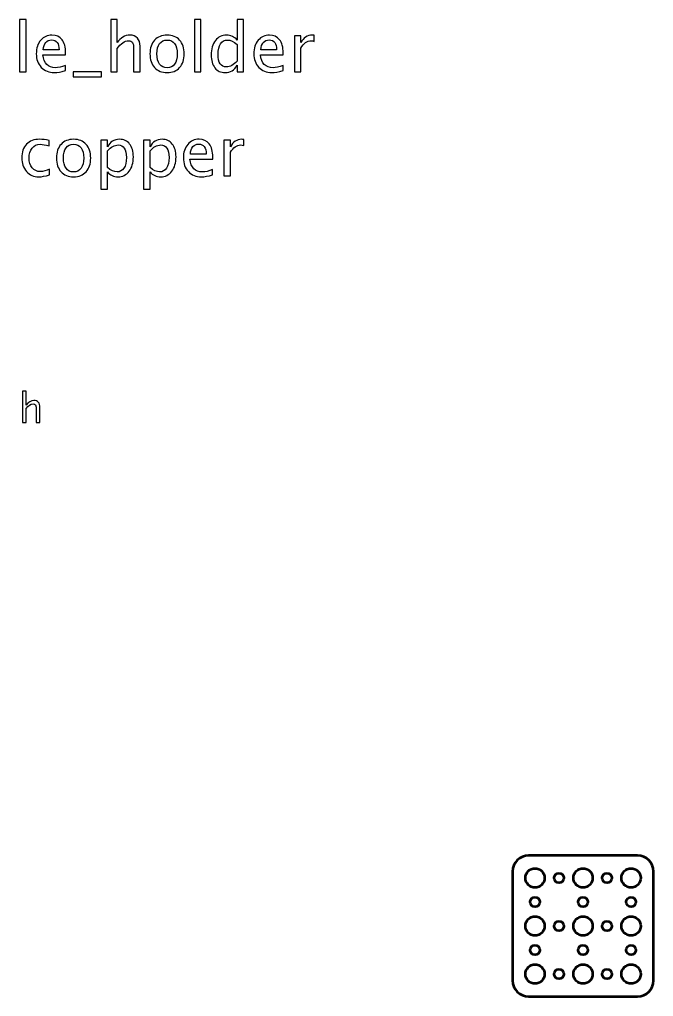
# Model space of a CAD drawing. Header units: centimetres. Extents: x -44 to 32.2, y -22.5 to 43.3.
# Drawn here: x 12.4 to 32.2, y 12.8 to 43.3 of the extents above; entities that cross this region are included whole.
import ezdxf

# ---------------------------------------------------------------- set-up
doc = ezdxf.new("R2010")
doc.units = ezdxf.units.CM
doc.header["$MEASUREMENT"] = 0
doc.layers.add('Layer 1', color=7, linetype='Continuous')

msp = doc.modelspace()

# ---------------------------------------------------------------- linework, layer by layer
at = {"layer": 'Layer 1', "lineweight": 53}
for centre, major_axis in [((28.50001, 16.49999), (0, 0.30001)), ((30.00001, 16.49999), (0, 0.30001)), ((31.50001, 16.49999), (0, 0.30001)), ((29.25, 16.5), (0, 0.15)), ((30.75, 16.5), (0, 0.15)), ((28.5, 15.75), (0, 0.15)), ((30, 15.75), (0, 0.15)), ((31.5, 15.75), (0, 0.15)), ((28.50001, 14.99999), (0, 0.30001)), ((30.00001, 14.99999), (0, 0.30001)), ((31.50001, 14.99999), (0, 0.30001)), ((29.25, 15), (0, 0.15)), ((30.75, 15), (0, 0.15)), ((28.5, 14.25), (0, 0.15)), ((30, 14.25), (0, 0.15)), ((31.5, 14.25), (0, 0.15)), ((28.50001, 13.49999), (0, 0.30001)), ((30.00001, 13.49999), (0, 0.30001)), ((31.50001, 13.49999), (0, 0.30001)), ((29.25, 13.5), (0, 0.15)), ((30.75, 13.5), (0, 0.15))]:
    msp.add_ellipse(centre, major_axis=major_axis, ratio=1, dxfattribs=at)
at = {"layer": 'Layer 1'}
for points, knots in [([(12.39684, 41.67044), (12.39684, 41.67044), (12.39684, 43.30239), (12.39684, 43.30239), (12.39684, 43.30239), (12.39684, 43.30239), (12.60004, 43.30239), (12.60004, 43.30239), (12.60004, 43.30239), (12.60004, 43.30239), (12.60004, 41.67044), (12.60004, 41.67044), (12.60004, 41.67044), (12.60004, 41.67044), (12.39684, 41.67044), (12.39684, 41.67044)], [0, 0, 0, 0, 0.2, 0.2, 0.2, 0.2, 0.4, 0.4, 0.4, 0.4, 0.6, 0.6, 0.6, 0.6, 1, 1, 1, 1]), ([(15.24624, 41.67044), (15.24624, 41.67044), (15.24624, 43.30239), (15.24624, 43.30239), (15.24624, 43.30239), (15.24624, 43.30239), (15.44944, 43.30239), (15.44944, 43.30239), (15.44944, 43.30239), (15.44944, 43.30239), (15.44944, 42.58026), (15.44944, 42.58026), (15.44944, 42.58026), (15.55704, 42.73724), (15.68898, 42.81556), (15.84491, 42.81556), (15.84491, 42.81556), (15.94298, 42.81556), (16.02094, 42.78487), (16.07844, 42.72313), (16.07844, 42.72313), (16.13595, 42.66175), (16.16488, 42.57884), (16.16488, 42.47513), (16.16488, 42.47513), (16.16488, 42.47513), (16.16488, 41.67044), (16.16488, 41.67044), (16.16488, 41.67044), (16.16488, 41.67044), (15.96167, 41.67044), (15.96167, 41.67044), (15.96167, 41.67044), (15.96167, 41.67044), (15.96167, 42.40881), (15.96167, 42.40881), (15.96167, 42.40881), (15.96167, 42.49206), (15.94933, 42.55133), (15.92499, 42.58661), (15.92499, 42.58661), (15.90029, 42.62224), (15.85972, 42.63987), (15.80292, 42.63987), (15.80292, 42.63987), (15.67804, 42.63987), (15.56021, 42.55838), (15.44944, 42.3954), (15.44944, 42.3954), (15.44944, 42.3954), (15.44944, 41.67044), (15.44944, 41.67044), (15.44944, 41.67044), (15.44944, 41.67044), (15.24624, 41.67044), (15.24624, 41.67044)], [0, 0, 0, 0, 0.06666667, 0.06666667, 0.06666667, 0.06666667, 0.13333333, 0.13333333, 0.13333333, 0.13333333, 0.2, 0.2, 0.2, 0.2, 0.26666667, 0.26666667, 0.26666667, 0.26666667, 0.33333333, 0.33333333, 0.33333333, 0.33333333, 0.4, 0.4, 0.4, 0.4, 0.46666667, 0.46666667, 0.46666667, 0.46666667, 0.53333333, 0.53333333, 0.53333333, 0.53333333, 0.6, 0.6, 0.6, 0.6, 0.66666667, 0.66666667, 0.66666667, 0.66666667, 0.73333333, 0.73333333, 0.73333333, 0.73333333, 0.8, 0.8, 0.8, 0.8, 0.86666667, 0.86666667, 0.86666667, 0.86666667, 1, 1, 1, 1]), ([(17.86033, 41.67044), (17.86033, 41.67044), (17.86033, 43.30239), (17.86033, 43.30239), (17.86033, 43.30239), (17.86033, 43.30239), (18.06353, 43.30239), (18.06353, 43.30239), (18.06353, 43.30239), (18.06353, 43.30239), (18.06353, 41.67044), (18.06353, 41.67044), (18.06353, 41.67044), (18.06353, 41.67044), (17.86033, 41.67044), (17.86033, 41.67044)], [0, 0, 0, 0, 0.2, 0.2, 0.2, 0.2, 0.4, 0.4, 0.4, 0.4, 0.6, 0.6, 0.6, 0.6, 1, 1, 1, 1]), ([(19.19383, 41.67044), (19.19383, 41.67044), (19.19383, 41.88105), (19.19383, 41.88105), (19.19383, 41.88105), (19.11093, 41.72371), (18.98605, 41.64504), (18.81918, 41.64504), (18.81918, 41.64504), (18.68372, 41.64504), (18.57718, 41.69408), (18.49957, 41.7925), (18.49957, 41.7925), (18.42196, 41.89093), (18.38315, 42.02534), (18.38315, 42.19573), (18.38315, 42.19573), (18.38315, 42.38199), (18.42725, 42.53192), (18.51509, 42.64552), (18.51509, 42.64552), (18.60328, 42.75876), (18.719, 42.81556), (18.86258, 42.81556), (18.86258, 42.81556), (18.99557, 42.81556), (19.10635, 42.76476), (19.19383, 42.66281), (19.19383, 42.66281), (19.19383, 42.66281), (19.19383, 43.30239), (19.19383, 43.30239), (19.19383, 43.30239), (19.19383, 43.30239), (19.39704, 43.30239), (19.39704, 43.30239), (19.39704, 43.30239), (19.39704, 43.30239), (19.39704, 41.67044), (19.39704, 41.67044), (19.39704, 41.67044), (19.39704, 41.67044), (19.19383, 41.67044), (19.19383, 41.67044)], [0, 0, 0, 0, 0.08333333, 0.08333333, 0.08333333, 0.08333333, 0.16666667, 0.16666667, 0.16666667, 0.16666667, 0.25, 0.25, 0.25, 0.25, 0.33333333, 0.33333333, 0.33333333, 0.33333333, 0.41666667, 0.41666667, 0.41666667, 0.41666667, 0.5, 0.5, 0.5, 0.5, 0.58333333, 0.58333333, 0.58333333, 0.58333333, 0.66666667, 0.66666667, 0.66666667, 0.66666667, 0.75, 0.75, 0.75, 0.75, 0.83333333, 0.83333333, 0.83333333, 0.83333333, 1, 1, 1, 1]), ([(13.83194, 41.70642), (13.69542, 41.6655), (13.57865, 41.64504), (13.48128, 41.64504), (13.48128, 41.64504), (13.31512, 41.64504), (13.18001, 41.70007), (13.07594, 41.80979), (13.07594, 41.80979), (12.97187, 41.9195), (12.91966, 42.06167), (12.91966, 42.23665), (12.91966, 42.23665), (12.91966, 42.40634), (12.96552, 42.54568), (13.0576, 42.65469), (13.0576, 42.65469), (13.14967, 42.76335), (13.2675, 42.81768), (13.41108, 42.81768), (13.41108, 42.81768), (13.5469, 42.81768), (13.65203, 42.76934), (13.72611, 42.67268), (13.72611, 42.67268), (13.80019, 42.57602), (13.83724, 42.43914), (13.83724, 42.2617), (13.83724, 42.2617), (13.83724, 42.2617), (13.83618, 42.19961), (13.83618, 42.19961), (13.83618, 42.19961), (13.83618, 42.19961), (13.12709, 42.19961), (13.12709, 42.19961), (13.12709, 42.19961), (13.15673, 41.9315), (13.28761, 41.79744), (13.51938, 41.79744), (13.51938, 41.79744), (13.6044, 41.79744), (13.70847, 41.82143), (13.83194, 41.86941), (13.83194, 41.86941), (13.83194, 41.86941), (13.83194, 41.70642), (13.83194, 41.70642)], [0, 0, 0, 0, 0.07692308, 0.07692308, 0.07692308, 0.07692308, 0.15384615, 0.15384615, 0.15384615, 0.15384615, 0.23076923, 0.23076923, 0.23076923, 0.23076923, 0.30769231, 0.30769231, 0.30769231, 0.30769231, 0.38461538, 0.38461538, 0.38461538, 0.38461538, 0.46153846, 0.46153846, 0.46153846, 0.46153846, 0.53846154, 0.53846154, 0.53846154, 0.53846154, 0.61538462, 0.61538462, 0.61538462, 0.61538462, 0.69230769, 0.69230769, 0.69230769, 0.69230769, 0.76923077, 0.76923077, 0.76923077, 0.76923077, 0.84615385, 0.84615385, 0.84615385, 0.84615385, 1, 1, 1, 1]), ([(17.00661, 41.64504), (16.84186, 41.64504), (16.71133, 41.6976), (16.61538, 41.80273), (16.61538, 41.80273), (16.51907, 41.90786), (16.47109, 42.05074), (16.47109, 42.231), (16.47109, 42.231), (16.47109, 42.41092), (16.51907, 42.55344), (16.61538, 42.65822), (16.61538, 42.65822), (16.71133, 42.76299), (16.84186, 42.81556), (17.00661, 42.81556), (17.00661, 42.81556), (17.17136, 42.81556), (17.30188, 42.76299), (17.39784, 42.65822), (17.39784, 42.65822), (17.49415, 42.55344), (17.54213, 42.41092), (17.54213, 42.231), (17.54213, 42.231), (17.54213, 42.05074), (17.49415, 41.90786), (17.39784, 41.80273), (17.39784, 41.80273), (17.30188, 41.6976), (17.17136, 41.64504), (17.00661, 41.64504)], [0, 0, 0, 0, 0.11111111, 0.11111111, 0.11111111, 0.11111111, 0.22222222, 0.22222222, 0.22222222, 0.22222222, 0.33333333, 0.33333333, 0.33333333, 0.33333333, 0.44444444, 0.44444444, 0.44444444, 0.44444444, 0.55555556, 0.55555556, 0.55555556, 0.55555556, 0.66666667, 0.66666667, 0.66666667, 0.66666667, 0.77777778, 0.77777778, 0.77777778, 0.77777778, 1, 1, 1, 1]), ([(20.62752, 41.70642), (20.491, 41.6655), (20.37423, 41.64504), (20.27686, 41.64504), (20.27686, 41.64504), (20.1107, 41.64504), (19.97559, 41.70007), (19.87152, 41.80979), (19.87152, 41.80979), (19.76745, 41.9195), (19.71524, 42.06167), (19.71524, 42.23665), (19.71524, 42.23665), (19.71524, 42.40634), (19.7611, 42.54568), (19.85318, 42.65469), (19.85318, 42.65469), (19.94525, 42.76335), (20.06308, 42.81768), (20.20666, 42.81768), (20.20666, 42.81768), (20.34248, 42.81768), (20.44761, 42.76934), (20.52169, 42.67268), (20.52169, 42.67268), (20.59577, 42.57602), (20.63282, 42.43914), (20.63282, 42.2617), (20.63282, 42.2617), (20.63282, 42.2617), (20.63176, 42.19961), (20.63176, 42.19961), (20.63176, 42.19961), (20.63176, 42.19961), (19.92267, 42.19961), (19.92267, 42.19961), (19.92267, 42.19961), (19.95231, 41.9315), (20.08319, 41.79744), (20.31496, 41.79744), (20.31496, 41.79744), (20.39998, 41.79744), (20.50405, 41.82143), (20.62752, 41.86941), (20.62752, 41.86941), (20.62752, 41.86941), (20.62752, 41.70642), (20.62752, 41.70642)], [0, 0, 0, 0, 0.07692308, 0.07692308, 0.07692308, 0.07692308, 0.15384615, 0.15384615, 0.15384615, 0.15384615, 0.23076923, 0.23076923, 0.23076923, 0.23076923, 0.30769231, 0.30769231, 0.30769231, 0.30769231, 0.38461538, 0.38461538, 0.38461538, 0.38461538, 0.46153846, 0.46153846, 0.46153846, 0.46153846, 0.53846154, 0.53846154, 0.53846154, 0.53846154, 0.61538462, 0.61538462, 0.61538462, 0.61538462, 0.69230769, 0.69230769, 0.69230769, 0.69230769, 0.76923077, 0.76923077, 0.76923077, 0.76923077, 0.84615385, 0.84615385, 0.84615385, 0.84615385, 1, 1, 1, 1]), ([(20.98348, 41.67044), (20.98348, 41.67044), (20.98348, 42.79228), (20.98348, 42.79228), (20.98348, 42.79228), (20.98348, 42.79228), (21.18668, 42.79228), (21.18668, 42.79228), (21.18668, 42.79228), (21.18668, 42.79228), (21.18668, 42.58026), (21.18668, 42.58026), (21.18668, 42.58026), (21.26747, 42.73724), (21.38459, 42.81556), (21.5384, 42.81556), (21.5384, 42.81556), (21.55921, 42.81556), (21.58109, 42.81379), (21.60366, 42.81027), (21.60366, 42.81027), (21.60366, 42.81027), (21.60366, 42.62012), (21.60366, 42.62012), (21.60366, 42.62012), (21.56839, 42.63176), (21.53734, 42.63776), (21.51053, 42.63776), (21.51053, 42.63776), (21.38141, 42.63776), (21.27346, 42.56156), (21.18668, 42.40881), (21.18668, 42.40881), (21.18668, 42.40881), (21.18668, 41.67044), (21.18668, 41.67044), (21.18668, 41.67044), (21.18668, 41.67044), (20.98348, 41.67044), (20.98348, 41.67044)], [0, 0, 0, 0, 0.09090909, 0.09090909, 0.09090909, 0.09090909, 0.18181818, 0.18181818, 0.18181818, 0.18181818, 0.27272727, 0.27272727, 0.27272727, 0.27272727, 0.36363636, 0.36363636, 0.36363636, 0.36363636, 0.45454545, 0.45454545, 0.45454545, 0.45454545, 0.54545455, 0.54545455, 0.54545455, 0.54545455, 0.63636364, 0.63636364, 0.63636364, 0.63636364, 0.72727273, 0.72727273, 0.72727273, 0.72727273, 0.81818182, 0.81818182, 0.81818182, 0.81818182, 1, 1, 1, 1]), ([(13.13768, 42.35201), (13.13768, 42.35201), (13.63298, 42.35201), (13.63298, 42.35201), (13.63298, 42.35201), (13.63298, 42.56085), (13.55501, 42.66527), (13.39944, 42.66527), (13.39944, 42.66527), (13.24281, 42.66527), (13.15567, 42.56085), (13.13768, 42.35201)], [0, 0, 0, 0, 0.25, 0.25, 0.25, 0.25, 0.5, 0.5, 0.5, 0.5, 1, 1, 1, 1]), ([(17.00625, 41.79744), (17.1068, 41.79744), (17.18511, 41.83519), (17.24085, 41.91103), (17.24085, 41.91103), (17.29624, 41.98653), (17.32411, 42.09342), (17.32411, 42.231), (17.32411, 42.231), (17.32411, 42.36824), (17.29624, 42.47477), (17.24085, 42.55027), (17.24085, 42.55027), (17.18511, 42.62541), (17.1068, 42.66316), (17.00625, 42.66316), (17.00625, 42.66316), (16.90536, 42.66316), (16.82704, 42.62541), (16.77201, 42.55027), (16.77201, 42.55027), (16.71662, 42.47477), (16.68911, 42.36824), (16.68911, 42.231), (16.68911, 42.231), (16.68911, 42.09342), (16.71662, 41.98653), (16.77201, 41.91103), (16.77201, 41.91103), (16.82704, 41.83519), (16.90536, 41.79744), (17.00625, 41.79744)], [0, 0, 0, 0, 0.11111111, 0.11111111, 0.11111111, 0.11111111, 0.22222222, 0.22222222, 0.22222222, 0.22222222, 0.33333333, 0.33333333, 0.33333333, 0.33333333, 0.44444444, 0.44444444, 0.44444444, 0.44444444, 0.55555556, 0.55555556, 0.55555556, 0.55555556, 0.66666667, 0.66666667, 0.66666667, 0.66666667, 0.77777778, 0.77777778, 0.77777778, 0.77777778, 1, 1, 1, 1]), ([(19.19383, 42.52381), (19.08835, 42.61659), (18.98852, 42.66316), (18.89397, 42.66316), (18.89397, 42.66316), (18.80084, 42.66316), (18.72887, 42.62435), (18.67772, 42.54639), (18.67772, 42.54639), (18.62657, 42.46878), (18.60117, 42.35871), (18.60117, 42.21619), (18.60117, 42.21619), (18.60117, 41.95407), (18.68795, 41.82284), (18.86187, 41.82284), (18.86187, 41.82284), (18.97476, 41.82284), (19.08553, 41.88458), (19.19383, 42.0077), (19.19383, 42.0077), (19.19383, 42.0077), (19.19383, 42.52381), (19.19383, 42.52381)], [0, 0, 0, 0, 0.14285714, 0.14285714, 0.14285714, 0.14285714, 0.28571429, 0.28571429, 0.28571429, 0.28571429, 0.42857143, 0.42857143, 0.42857143, 0.42857143, 0.57142857, 0.57142857, 0.57142857, 0.57142857, 0.71428571, 0.71428571, 0.71428571, 0.71428571, 1, 1, 1, 1]), ([(19.93326, 42.35201), (19.93326, 42.35201), (20.42856, 42.35201), (20.42856, 42.35201), (20.42856, 42.35201), (20.42856, 42.56085), (20.35059, 42.66527), (20.19502, 42.66527), (20.19502, 42.66527), (20.03839, 42.66527), (19.95125, 42.56085), (19.93326, 42.35201)], [0, 0, 0, 0, 0.25, 0.25, 0.25, 0.25, 0.5, 0.5, 0.5, 0.5, 1, 1, 1, 1]), ([(14.0736, 41.51804), (14.0736, 41.51804), (14.0736, 41.67044), (14.0736, 41.67044), (14.0736, 41.67044), (14.0736, 41.67044), (14.95413, 41.67044), (14.95413, 41.67044), (14.95413, 41.67044), (14.95413, 41.67044), (14.95413, 41.51804), (14.95413, 41.51804), (14.95413, 41.51804), (14.95413, 41.51804), (14.0736, 41.51804), (14.0736, 41.51804)], [0, 0, 0, 0, 0.2, 0.2, 0.2, 0.2, 0.4, 0.4, 0.4, 0.4, 0.6, 0.6, 0.6, 0.6, 1, 1, 1, 1]), ([(13.33382, 38.4517), (13.20224, 38.41219), (13.08864, 38.39243), (12.99304, 38.39243), (12.99304, 38.39243), (12.84135, 38.39243), (12.71576, 38.44852), (12.61592, 38.56035), (12.61592, 38.56035), (12.51608, 38.67254), (12.46599, 38.814), (12.46599, 38.98439), (12.46599, 38.98439), (12.46599, 39.16643), (12.51538, 39.3086), (12.61416, 39.4102), (12.61416, 39.4102), (12.71294, 39.51215), (12.85087, 39.56295), (13.02797, 39.56295), (13.02797, 39.56295), (13.1151, 39.56295), (13.21317, 39.55095), (13.32112, 39.52697), (13.32112, 39.52697), (13.32112, 39.52697), (13.32112, 39.35551), (13.32112, 39.35551), (13.32112, 39.35551), (13.20647, 39.38938), (13.11299, 39.40631), (13.04102, 39.40631), (13.04102, 39.40631), (12.9366, 39.40631), (12.85299, 39.36716), (12.79055, 39.28919), (12.79055, 39.28919), (12.7281, 39.21123), (12.69671, 39.10716), (12.69671, 38.97734), (12.69671, 38.97734), (12.69671, 38.85139), (12.72916, 38.74979), (12.79372, 38.67183), (12.79372, 38.67183), (12.85828, 38.59422), (12.94259, 38.55541), (13.04737, 38.55541), (13.04737, 38.55541), (13.14015, 38.55541), (13.2354, 38.5794), (13.33382, 38.62738), (13.33382, 38.62738), (13.33382, 38.62738), (13.33382, 38.4517), (13.33382, 38.4517)], [0, 0, 0, 0, 0.06666667, 0.06666667, 0.06666667, 0.06666667, 0.13333333, 0.13333333, 0.13333333, 0.13333333, 0.2, 0.2, 0.2, 0.2, 0.26666667, 0.26666667, 0.26666667, 0.26666667, 0.33333333, 0.33333333, 0.33333333, 0.33333333, 0.4, 0.4, 0.4, 0.4, 0.46666667, 0.46666667, 0.46666667, 0.46666667, 0.53333333, 0.53333333, 0.53333333, 0.53333333, 0.6, 0.6, 0.6, 0.6, 0.66666667, 0.66666667, 0.66666667, 0.66666667, 0.73333333, 0.73333333, 0.73333333, 0.73333333, 0.8, 0.8, 0.8, 0.8, 0.86666667, 0.86666667, 0.86666667, 0.86666667, 1, 1, 1, 1]), ([(14.0856, 38.39243), (13.92085, 38.39243), (13.79032, 38.44499), (13.69437, 38.55012), (13.69437, 38.55012), (13.59806, 38.65525), (13.55008, 38.79813), (13.55008, 38.97839), (13.55008, 38.97839), (13.55008, 39.15831), (13.59806, 39.30083), (13.69437, 39.40561), (13.69437, 39.40561), (13.79032, 39.51038), (13.92085, 39.56295), (14.0856, 39.56295), (14.0856, 39.56295), (14.25035, 39.56295), (14.38087, 39.51038), (14.47683, 39.40561), (14.47683, 39.40561), (14.57314, 39.30083), (14.62112, 39.15831), (14.62112, 38.97839), (14.62112, 38.97839), (14.62112, 38.79813), (14.57314, 38.65525), (14.47683, 38.55012), (14.47683, 38.55012), (14.38087, 38.44499), (14.25035, 38.39243), (14.0856, 38.39243)], [0, 0, 0, 0, 0.11111111, 0.11111111, 0.11111111, 0.11111111, 0.22222222, 0.22222222, 0.22222222, 0.22222222, 0.33333333, 0.33333333, 0.33333333, 0.33333333, 0.44444444, 0.44444444, 0.44444444, 0.44444444, 0.55555556, 0.55555556, 0.55555556, 0.55555556, 0.66666667, 0.66666667, 0.66666667, 0.66666667, 0.77777778, 0.77777778, 0.77777778, 0.77777778, 1, 1, 1, 1]), ([(14.08524, 38.54483), (14.18579, 38.54483), (14.2641, 38.58258), (14.31984, 38.65842), (14.31984, 38.65842), (14.37523, 38.73392), (14.4031, 38.84081), (14.4031, 38.97839), (14.4031, 38.97839), (14.4031, 39.11563), (14.37523, 39.22216), (14.31984, 39.29766), (14.31984, 39.29766), (14.2641, 39.3728), (14.18579, 39.41055), (14.08524, 39.41055), (14.08524, 39.41055), (13.98435, 39.41055), (13.90603, 39.3728), (13.851, 39.29766), (13.851, 39.29766), (13.79561, 39.22216), (13.7681, 39.11563), (13.7681, 38.97839), (13.7681, 38.97839), (13.7681, 38.84081), (13.79561, 38.73392), (13.851, 38.65842), (13.851, 38.65842), (13.90603, 38.58258), (13.98435, 38.54483), (14.08524, 38.54483)], [0, 0, 0, 0, 0.11111111, 0.11111111, 0.11111111, 0.11111111, 0.22222222, 0.22222222, 0.22222222, 0.22222222, 0.33333333, 0.33333333, 0.33333333, 0.33333333, 0.44444444, 0.44444444, 0.44444444, 0.44444444, 0.55555556, 0.55555556, 0.55555556, 0.55555556, 0.66666667, 0.66666667, 0.66666667, 0.66666667, 0.77777778, 0.77777778, 0.77777778, 0.77777778, 1, 1, 1, 1]), ([(14.93932, 38.00931), (14.93932, 38.00931), (14.93932, 39.53967), (14.93932, 39.53967), (14.93932, 39.53967), (14.93932, 39.53967), (15.14252, 39.53967), (15.14252, 39.53967), (15.14252, 39.53967), (15.14252, 39.53967), (15.14252, 39.32765), (15.14252, 39.32765), (15.14252, 39.32765), (15.22578, 39.48463), (15.35101, 39.56295), (15.51788, 39.56295), (15.51788, 39.56295), (15.65299, 39.56295), (15.75918, 39.51391), (15.83679, 39.41549), (15.83679, 39.41549), (15.9144, 39.31706), (15.95321, 39.18265), (15.95321, 39.01226), (15.95321, 39.01226), (15.95321, 38.8267), (15.90911, 38.67677), (15.82127, 38.56317), (15.82127, 38.56317), (15.73342, 38.44923), (15.61771, 38.39243), (15.47449, 38.39243), (15.47449, 38.39243), (15.34149, 38.39243), (15.23072, 38.44323), (15.14252, 38.54518), (15.14252, 38.54518), (15.14252, 38.54518), (15.14252, 38.00931), (15.14252, 38.00931), (15.14252, 38.00931), (15.14252, 38.00931), (14.93932, 38.00931), (14.93932, 38.00931)], [0, 0, 0, 0, 0.08333333, 0.08333333, 0.08333333, 0.08333333, 0.16666667, 0.16666667, 0.16666667, 0.16666667, 0.25, 0.25, 0.25, 0.25, 0.33333333, 0.33333333, 0.33333333, 0.33333333, 0.41666667, 0.41666667, 0.41666667, 0.41666667, 0.5, 0.5, 0.5, 0.5, 0.58333333, 0.58333333, 0.58333333, 0.58333333, 0.66666667, 0.66666667, 0.66666667, 0.66666667, 0.75, 0.75, 0.75, 0.75, 0.83333333, 0.83333333, 0.83333333, 0.83333333, 1, 1, 1, 1]), ([(15.14252, 38.68524), (15.2473, 38.59175), (15.34713, 38.54483), (15.44203, 38.54483), (15.44203, 38.54483), (15.53552, 38.54483), (15.60784, 38.58399), (15.65864, 38.66195), (15.65864, 38.66195), (15.70979, 38.73992), (15.73519, 38.84963), (15.73519, 38.99145), (15.73519, 38.99145), (15.73519, 39.25391), (15.6484, 39.38515), (15.47484, 39.38515), (15.47484, 39.38515), (15.36124, 39.38515), (15.25047, 39.32376), (15.14252, 39.20065), (15.14252, 39.20065), (15.14252, 39.20065), (15.14252, 38.68524), (15.14252, 38.68524)], [0, 0, 0, 0, 0.14285714, 0.14285714, 0.14285714, 0.14285714, 0.28571429, 0.28571429, 0.28571429, 0.28571429, 0.42857143, 0.42857143, 0.42857143, 0.42857143, 0.57142857, 0.57142857, 0.57142857, 0.57142857, 0.71428571, 0.71428571, 0.71428571, 0.71428571, 1, 1, 1, 1]), ([(16.27141, 38.00931), (16.27141, 38.00931), (16.27141, 39.53967), (16.27141, 39.53967), (16.27141, 39.53967), (16.27141, 39.53967), (16.47461, 39.53967), (16.47461, 39.53967), (16.47461, 39.53967), (16.47461, 39.53967), (16.47461, 39.32765), (16.47461, 39.32765), (16.47461, 39.32765), (16.55787, 39.48463), (16.6831, 39.56295), (16.84997, 39.56295), (16.84997, 39.56295), (16.98508, 39.56295), (17.09127, 39.51391), (17.16888, 39.41549), (17.16888, 39.41549), (17.24649, 39.31706), (17.2853, 39.18265), (17.2853, 39.01226), (17.2853, 39.01226), (17.2853, 38.8267), (17.2412, 38.67677), (17.15336, 38.56317), (17.15336, 38.56317), (17.06551, 38.44923), (16.9498, 38.39243), (16.80658, 38.39243), (16.80658, 38.39243), (16.67358, 38.39243), (16.56281, 38.44323), (16.47461, 38.54518), (16.47461, 38.54518), (16.47461, 38.54518), (16.47461, 38.00931), (16.47461, 38.00931), (16.47461, 38.00931), (16.47461, 38.00931), (16.27141, 38.00931), (16.27141, 38.00931)], [0, 0, 0, 0, 0.08333333, 0.08333333, 0.08333333, 0.08333333, 0.16666667, 0.16666667, 0.16666667, 0.16666667, 0.25, 0.25, 0.25, 0.25, 0.33333333, 0.33333333, 0.33333333, 0.33333333, 0.41666667, 0.41666667, 0.41666667, 0.41666667, 0.5, 0.5, 0.5, 0.5, 0.58333333, 0.58333333, 0.58333333, 0.58333333, 0.66666667, 0.66666667, 0.66666667, 0.66666667, 0.75, 0.75, 0.75, 0.75, 0.83333333, 0.83333333, 0.83333333, 0.83333333, 1, 1, 1, 1]), ([(16.47461, 38.68524), (16.57939, 38.59175), (16.67922, 38.54483), (16.77412, 38.54483), (16.77412, 38.54483), (16.86761, 38.54483), (16.93993, 38.58399), (16.99073, 38.66195), (16.99073, 38.66195), (17.04188, 38.73992), (17.06728, 38.84963), (17.06728, 38.99145), (17.06728, 38.99145), (17.06728, 39.25391), (16.98049, 39.38515), (16.80693, 39.38515), (16.80693, 39.38515), (16.69333, 39.38515), (16.58256, 39.32376), (16.47461, 39.20065), (16.47461, 39.20065), (16.47461, 39.20065), (16.47461, 38.68524), (16.47461, 38.68524)], [0, 0, 0, 0, 0.14285714, 0.14285714, 0.14285714, 0.14285714, 0.28571429, 0.28571429, 0.28571429, 0.28571429, 0.42857143, 0.42857143, 0.42857143, 0.42857143, 0.57142857, 0.57142857, 0.57142857, 0.57142857, 0.71428571, 0.71428571, 0.71428571, 0.71428571, 1, 1, 1, 1]), ([(18.42688, 38.45381), (18.29036, 38.41289), (18.17359, 38.39243), (18.07622, 38.39243), (18.07622, 38.39243), (17.91006, 38.39243), (17.77495, 38.44746), (17.67088, 38.55718), (17.67088, 38.55718), (17.56681, 38.66689), (17.5146, 38.80906), (17.5146, 38.98404), (17.5146, 38.98404), (17.5146, 39.15373), (17.56046, 39.29307), (17.65254, 39.40208), (17.65254, 39.40208), (17.74461, 39.51074), (17.86244, 39.56507), (18.00602, 39.56507), (18.00602, 39.56507), (18.14184, 39.56507), (18.24697, 39.51673), (18.32105, 39.42007), (18.32105, 39.42007), (18.39513, 39.32341), (18.43218, 39.18653), (18.43218, 39.00909), (18.43218, 39.00909), (18.43218, 39.00909), (18.43112, 38.947), (18.43112, 38.947), (18.43112, 38.947), (18.43112, 38.947), (17.72203, 38.947), (17.72203, 38.947), (17.72203, 38.947), (17.75167, 38.67889), (17.88255, 38.54483), (18.11432, 38.54483), (18.11432, 38.54483), (18.19934, 38.54483), (18.30341, 38.56882), (18.42688, 38.6168), (18.42688, 38.6168), (18.42688, 38.6168), (18.42688, 38.45381), (18.42688, 38.45381)], [0, 0, 0, 0, 0.07692308, 0.07692308, 0.07692308, 0.07692308, 0.15384615, 0.15384615, 0.15384615, 0.15384615, 0.23076923, 0.23076923, 0.23076923, 0.23076923, 0.30769231, 0.30769231, 0.30769231, 0.30769231, 0.38461538, 0.38461538, 0.38461538, 0.38461538, 0.46153846, 0.46153846, 0.46153846, 0.46153846, 0.53846154, 0.53846154, 0.53846154, 0.53846154, 0.61538462, 0.61538462, 0.61538462, 0.61538462, 0.69230769, 0.69230769, 0.69230769, 0.69230769, 0.76923077, 0.76923077, 0.76923077, 0.76923077, 0.84615385, 0.84615385, 0.84615385, 0.84615385, 1, 1, 1, 1]), ([(17.73262, 39.0994), (17.73262, 39.0994), (18.22792, 39.0994), (18.22792, 39.0994), (18.22792, 39.0994), (18.22792, 39.30824), (18.14995, 39.41266), (17.99438, 39.41266), (17.99438, 39.41266), (17.83775, 39.41266), (17.75061, 39.30824), (17.73262, 39.0994)], [0, 0, 0, 0, 0.25, 0.25, 0.25, 0.25, 0.5, 0.5, 0.5, 0.5, 1, 1, 1, 1]), ([(18.78284, 38.41783), (18.78284, 38.41783), (18.78284, 39.53967), (18.78284, 39.53967), (18.78284, 39.53967), (18.78284, 39.53967), (18.98604, 39.53967), (18.98604, 39.53967), (18.98604, 39.53967), (18.98604, 39.53967), (18.98604, 39.32765), (18.98604, 39.32765), (18.98604, 39.32765), (19.06683, 39.48463), (19.18395, 39.56295), (19.33776, 39.56295), (19.33776, 39.56295), (19.35857, 39.56295), (19.38045, 39.56118), (19.40302, 39.55766), (19.40302, 39.55766), (19.40302, 39.55766), (19.40302, 39.36751), (19.40302, 39.36751), (19.40302, 39.36751), (19.36775, 39.37915), (19.3367, 39.38515), (19.30989, 39.38515), (19.30989, 39.38515), (19.18077, 39.38515), (19.07282, 39.30895), (18.98604, 39.1562), (18.98604, 39.1562), (18.98604, 39.1562), (18.98604, 38.41783), (18.98604, 38.41783), (18.98604, 38.41783), (18.98604, 38.41783), (18.78284, 38.41783), (18.78284, 38.41783)], [0, 0, 0, 0, 0.09090909, 0.09090909, 0.09090909, 0.09090909, 0.18181818, 0.18181818, 0.18181818, 0.18181818, 0.27272727, 0.27272727, 0.27272727, 0.27272727, 0.36363636, 0.36363636, 0.36363636, 0.36363636, 0.45454545, 0.45454545, 0.45454545, 0.45454545, 0.54545455, 0.54545455, 0.54545455, 0.54545455, 0.63636364, 0.63636364, 0.63636364, 0.63636364, 0.72727273, 0.72727273, 0.72727273, 0.72727273, 0.81818182, 0.81818182, 0.81818182, 0.81818182, 1, 1, 1, 1]), ([(12.48485, 30.71887), (12.48485, 30.71887), (12.48485, 31.69804), (12.48485, 31.69804), (12.48485, 31.69804), (12.48485, 31.69804), (12.60677, 31.69804), (12.60677, 31.69804), (12.60677, 31.69804), (12.60677, 31.69804), (12.60677, 31.26476), (12.60677, 31.26476), (12.60677, 31.26476), (12.67133, 31.35895), (12.75049, 31.40594), (12.84405, 31.40594), (12.84405, 31.40594), (12.90289, 31.40594), (12.94967, 31.38753), (12.98417, 31.35048), (12.98417, 31.35048), (13.01867, 31.31365), (13.03603, 31.26391), (13.03603, 31.20168), (13.03603, 31.20168), (13.03603, 31.20168), (13.03603, 30.71887), (13.03603, 30.71887), (13.03603, 30.71887), (13.03603, 30.71887), (12.91411, 30.71887), (12.91411, 30.71887), (12.91411, 30.71887), (12.91411, 30.71887), (12.91411, 31.16189), (12.91411, 31.16189), (12.91411, 31.16189), (12.91411, 31.21184), (12.9067, 31.2474), (12.8921, 31.26857), (12.8921, 31.26857), (12.87728, 31.28995), (12.85294, 31.30053), (12.81886, 31.30053), (12.81886, 31.30053), (12.74393, 31.30053), (12.67323, 31.25164), (12.60677, 31.15385), (12.60677, 31.15385), (12.60677, 31.15385), (12.60677, 30.71887), (12.60677, 30.71887), (12.60677, 30.71887), (12.60677, 30.71887), (12.48485, 30.71887), (12.48485, 30.71887)], [0, 0, 0, 0, 0.06666667, 0.06666667, 0.06666667, 0.06666667, 0.13333333, 0.13333333, 0.13333333, 0.13333333, 0.2, 0.2, 0.2, 0.2, 0.26666667, 0.26666667, 0.26666667, 0.26666667, 0.33333333, 0.33333333, 0.33333333, 0.33333333, 0.4, 0.4, 0.4, 0.4, 0.46666667, 0.46666667, 0.46666667, 0.46666667, 0.53333333, 0.53333333, 0.53333333, 0.53333333, 0.6, 0.6, 0.6, 0.6, 0.66666667, 0.66666667, 0.66666667, 0.66666667, 0.73333333, 0.73333333, 0.73333333, 0.73333333, 0.8, 0.8, 0.8, 0.8, 0.86666667, 0.86666667, 0.86666667, 0.86666667, 1, 1, 1, 1])]:
    msp.add_open_spline(points, degree=3, knots=knots, dxfattribs=at)
at = {"layer": 'Layer 1', "lineweight": 53}
msp.add_open_spline([(27.8, 13.3), (27.8, 13.3), (27.8, 16.7), (27.8, 16.7), (27.8, 16.7), (27.8, 16.97614), (28.02386, 17.2), (28.3, 17.2), (28.3, 17.2), (28.3, 17.2), (31.7, 17.2), (31.7, 17.2), (31.7, 17.2), (31.97614, 17.2), (32.2, 16.97614), (32.2, 16.7), (32.2, 16.7), (32.2, 16.7), (32.2, 13.3), (32.2, 13.3), (32.2, 13.3), (32.2, 13.02386), (31.97614, 12.8), (31.7, 12.8), (31.7, 12.8), (31.7, 12.8), (28.3, 12.8), (28.3, 12.8), (28.3, 12.8), (28.02386, 12.8), (27.8, 13.02386), (27.8, 13.3)], degree=3, knots=[0, 0, 0, 0, 0.11111111, 0.11111111, 0.11111111, 0.11111111, 0.22222222, 0.22222222, 0.22222222, 0.22222222, 0.33333333, 0.33333333, 0.33333333, 0.33333333, 0.44444444, 0.44444444, 0.44444444, 0.44444444, 0.55555556, 0.55555556, 0.55555556, 0.55555556, 0.66666667, 0.66666667, 0.66666667, 0.66666667, 0.77777778, 0.77777778, 0.77777778, 0.77777778, 1, 1, 1, 1], dxfattribs=at)

doc.saveas('drawing.dxf')
